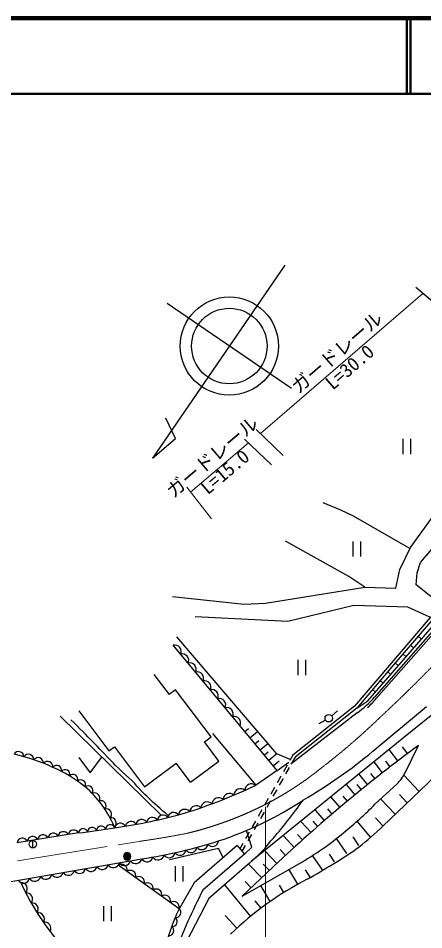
# Model space of a CAD drawing. Units: millimetres, scale not verified. Extents: x 40000 to 680000, y 20000 to 380000.
# Drawn here: x 457277 to 510994, y 259208 to 380000 of the extents above; entities that cross this region are included whole.
import ezdxf
from ezdxf.enums import TextEntityAlignment as Align

# ---------------------------------------------------------------- set-up
doc = ezdxf.new("R2010")
doc.units = ezdxf.units.MM
doc.header["$LTSCALE"] = 1000
doc.linetypes.add('CHAIN', pattern=[18.5, 12, -1.5, 3.5, -1.5])
for name, color, linetype, lineweight in [('M-BGD', 7, 'Continuous', 25), ('M-BMK', 2, 'CHAIN', 13), ('M-BMK-SRVR', 3, 'Continuous', 25), ('M-STR-HTXT', 7, 'Continuous', 13), ('M-TTL', 2, 'Continuous', 140), ('M-TTL-LINE', 7, 'Continuous', 50)]:
    doc.layers.add(name, color=color, linetype=linetype, lineweight=lineweight)
doc.styles.add('ＭＳ ゴシック', font='')
doc.styles.get('ＭＳ ゴシック').set_extended_font_data('MS Gothic')

msp = doc.modelspace()

# ---------------------------------------------------------------- hatches: boundary and pattern name
at = {"layer": 'M-BGD'}
msp.add_hatch(color=256, dxfattribs=at).paths.add_polyline_path([(472204, 268940, 0.41421), (471704, 269440, 0.41421), (471204, 268940, 1)])

# ---------------------------------------------------------------- linework, layer by layer
for p, q in [((492576, 347291), (475075, 321705)), ((493491, 330916), (476983, 342207)), ((478110, 324309), (476813, 327014)), ((475075, 321705), (478110, 324309)), ((508227, 324254), (508227, 322254)), ((509227, 324254), (509227, 322254)), ((501595, 310673), (501595, 308673)), ((502595, 310673), (502595, 308673)), ((513080, 299823), (504455, 290028)), ((513305, 299625), (504683, 289833)), ((510692, 297710), (510239, 298104)), ((486638, 286265), (477812, 296902)), ((509678, 296541), (509225, 296934)), ((494330, 294961), (494330, 292961)), ((495330, 294961), (495330, 292961)), ((508663, 295372), (508210, 295765)), ((507649, 294203), (507216, 294579)), ((475249, 293028), (477255, 290363)), ((506635, 293034), (506213, 293400)), ((517930, 292451), (508104, 284485)), ((505620, 291864), (505213, 292218)), ((504606, 290695), (504213, 291036)), ((504246, 282853), (511370, 288807)), ((476229, 274373), (462848, 287506)), ((465282, 288220), (469290, 282898)), ((502162, 287969), (493397, 281138)), ((498796, 287565), (499557, 288213)), ((497977, 287000), (497100, 286518)), ((488774, 278390), (483054, 285202)), ((491567, 280296), (486638, 286265)), ((487299, 285464), (487795, 285873)), ((487961, 284663), (488966, 285493)), ((483842, 281564), (481930, 284104)), ((488632, 283850), (489141, 284271)), ((489303, 283037), (490336, 283890)), ((508104, 284485), (497471, 275852)), ((469290, 282898), (470026, 283453)), ((490405, 282753), (489889, 282327)), ((507574, 281598), (506411, 283079)), ((508137, 283448), (508820, 282541)), ((508522, 280024), (510296, 283643)), ((480103, 278749), (483842, 281564)), ((491537, 282501), (490472, 281621)), ((491860, 281557), (491067, 280902)), ((493642, 282358), (493234, 281634)), ((493952, 282093), (493528, 281340)), ((506559, 280801), (505986, 281531)), ((480103, 278749), (478190, 281288)), ((491567, 280296), (488708, 278345)), ((491567, 280296), (493111, 281415)), ((492890, 281024), (492399, 280153)), ((493184, 280731), (492693, 279860)), ((505544, 280005), (504416, 281443)), ((492056, 279543), (491565, 278672)), ((492349, 279250), (491858, 278379)), ((503556, 278444), (502420, 279806)), ((504550, 279224), (503994, 279933)), ((512447, 279500), (505579, 272928)), ((510386, 277527), (508341, 279688)), ((491221, 278062), (490730, 277191)), ((501925, 277084), (500778, 278460)), ((502740, 277764), (502170, 278448)), ((504560, 275891), (507430, 278511)), ((491515, 277769), (491023, 276898)), ((499900, 275395), (498739, 276787)), ((500913, 276240), (500336, 276932)), ((508801, 276028), (507769, 277118)), ((497471, 275852), (488146, 268242)), ((490386, 276582), (489895, 275710)), ((490680, 276288), (490189, 275417)), ((507217, 274529), (505277, 276579)), ((489551, 275101), (489060, 274229)), ((489845, 274807), (489354, 273936)), ((497860, 273695), (496631, 275058)), ((498880, 274545), (498296, 275245)), ((488716, 273620), (488225, 272749)), ((489010, 273326), (488519, 272455)), ((496074, 272084), (494770, 273531)), ((496967, 272889), (496334, 273592)), ((503969, 271456), (502183, 273599)), ((505593, 272993), (504603, 274039)), ((465274, 272035), (457114, 270744)), ((487882, 272139), (487391, 271268)), ((488175, 271845), (487684, 270974)), ((494963, 271083), (494287, 271833)), ((459212, 270047), (459212, 271047)), ((487047, 270658), (486639, 269934)), ((493852, 270082), (492455, 271633)), ((500806, 269321), (499456, 271322)), ((502388, 270389), (501626, 271518)), ((459212, 270547), (459212, 270547)), ((486276, 270357), (487254, 269220)), ((487341, 270364), (486917, 269612)), ((491546, 268005), (490000, 269620)), ((492699, 269044), (491976, 269846)), ((436441, 262142), (473649, 268605)), ((471704, 268940), (471705, 268941)), ((487254, 269220), (481739, 264473)), ((491790, 268237), (486955, 263640)), ((497570, 267138), (496265, 269071)), ((499188, 268230), (498514, 269228)), ((478581, 261998), (470521, 267771)), ((478065, 267621), (478065, 265621)), ((479065, 267621), (479065, 265621)), ((487914, 268043), (482502, 263364)), ((486955, 263640), (494547, 268007)), ((489535, 266078), (487840, 267848)), ((490540, 267042), (489730, 267888)), ((494309, 265243), (493110, 267226)), ((495957, 266162), (495347, 267170)), ((484579, 265160), (488024, 260961)), ((487325, 265614), (488135, 264762)), ((490659, 262958), (489392, 265053)), ((492456, 264147), (491876, 265106)), ((482502, 263364), (478993, 256548)), ((468590, 262331), (468590, 260331)), ((469590, 262331), (469590, 260331)), ((489443, 262076), (488649, 263037)), ((484706, 261082), (486239, 259412))]:
    msp.add_line(p, q, dxfattribs=at)
for points in [[(511911, 303351), (510004, 304931), (510122, 306504), (510580, 307856), (515170, 313273), (520840, 325025), (520356, 331763), (520294, 333838), (520331, 335601)], [(477725, 303386), (487224, 302333), (490008, 302473), (503179, 304626), (507273, 304462), (507835, 306965), (509215, 309843), (513508, 315762), (517275, 323599)], [(509158, 309724), (501697, 314007), (500012, 314818), (497657, 315800)], [(503179, 304626), (501088, 306008), (492682, 310703)], [(513080, 299823), (511815, 300620), (508867, 301977), (501724, 302196), (493006, 300074), (480700, 300659)], [(511846, 300601), (506444, 294292), (501837, 288847), (493642, 282358)], [(512188, 300385), (506748, 294033), (502116, 288558), (493952, 282093)], [(502116, 288558), (503591, 289526), (512721, 300049)], [(493313, 281774), (491515, 282510), (478272, 298006)], [(481930, 284104), (482829, 284781), (478129, 291022), (477255, 290363)], [(477164, 274306), (476775, 274645), (476407, 274970), (476058, 275280), (475727, 275578), (475413, 275863), (475115, 276136), (474831, 276399), (474562, 276652), (474304, 276895), (474058, 277131), (473636, 277552), (473299, 277910), (473004, 278239), (472703, 278569), (472351, 278932), (471941, 279328), (471505, 279736), (471052, 280156), (470590, 280589), (470128, 281038), (469903, 281264), (469683, 281489), (469466, 281715), (469248, 281943), (468563, 282667), (468313, 282928), (468048, 283203), (467765, 283494), (467158, 284112), (466839, 284436), (466509, 284771), (466166, 285117), (465812, 285474), (465444, 285843), (465062, 286225), (464667, 286619), (464256, 287027)], [(470026, 283453), (474020, 278148), (478190, 281288)], [(465313, 282018), (466813, 280018), (468313, 282018)], [(487254, 269220), (488198, 270162), (487534, 272371)], [(484431, 268769), (483785, 269981), (477334, 268463)], [(486276, 270357), (480567, 265444), (478581, 261998)]]:
    msp.add_lwpolyline(points, dxfattribs=at)
msp.add_lwpolyline([(472204, 268940, 0.41421), (471704, 269440, 0.41421), (471204, 268940, 1)], format="xyb", close=True, dxfattribs=at)
for centre, radius in [((485237, 336561), 6500), ((485237, 336561), 5000), ((498415, 287241), 500), ((459212, 270547), 500)]:
    msp.add_circle(centre, radius, dxfattribs=at)
for centre, radius, start, end in [((478040, 296095), 840, 333.54742, 105.81908), ((479021, 294913), 840, 333.54742, 105.81908), ((480002, 293731), 840, 333.54742, 105.81908), ((480983, 292549), 840, 333.54742, 105.81908), ((481963, 291367), 840, 333.54742, 105.81908), ((482944, 290185), 840, 333.54742, 105.81908), ((496193, 296922), 10760, 303.69039, 320.1547), ((483925, 289003), 840, 333.54742, 105.81908), ((496193, 296922), 11060, 311.7771, 320.13393), ((484905, 287821), 840, 333.54742, 105.81908), ((485886, 286639), 840, 333.54742, 105.81908), ((457331, 282112), 710, 2.21034, 149.37441), ((634619, 115486), 209124, 126.47666, 133.07746), ((459290, 337183), 70518, 300.49498, 309.60669), ((451056, 257328), 25775, 65.20074, 77.30546), ((458630, 281746), 710, 359.18416, 146.34822), ((459909, 281312), 710, 356.15797, 143.32204), ((461163, 280811), 710, 353.13179, 140.29586), ((462379, 280350), 635, 346.23495, 143.66622), ((454811, 264157), 18009, 51.07846, 66.93232), ((463480, 279788), 635, 342.27148, 139.70276), ((464539, 279152), 635, 338.30802, 135.7393), ((465553, 278443), 635, 334.34456, 131.77583), ((503471, 282518), 5633, 314.65088, 333.71696), ((466496, 277591), 686, 331.3937, 122.72431), ((457246, 267652), 13764, 22.15303, 49.82634), ((459191, 339951), 68312, 286.40976, 295.60027), ((486720, 277032), 866, 48.95423, 178.30751), ((488154, 277679), 866, 50.26717, 179.62044), ((467411, 276653), 686, 325.85903, 117.18965), ((483808, 275837), 866, 46.32837, 175.68165), ((485271, 276418), 866, 47.6413, 176.99458), ((468232, 275630), 686, 320.32437, 111.65499), ((480845, 274776), 866, 43.70251, 173.05579), ((482333, 275289), 866, 45.01544, 174.36872), ((469586, 314859), 46123, 287.96795, 303.54795), ((434076, 320059), 74976, 319.1067, 324.36729), ((473188, 306039), 43510, 308.7059, 316.13983), ((468950, 274534), 686, 314.78971, 106.12033), ((460597, 341942), 69851, 277.77468, 284.84179), ((476460, 273641), 768, 33.76466, 172.38537), ((477860, 273982), 768, 34.94251, 173.56322), ((479346, 274297), 866, 42.38958, 171.74286), ((469470, 272521), 614, 20.20502, 178.46764), ((469560, 273373), 686, 309.25505, 100.58567), ((470796, 272569), 768, 29.05325, 167.67396), ((472220, 272794), 768, 30.2311, 168.85181), ((473639, 273047), 768, 31.40895, 170.02967), ((475052, 273330), 768, 32.58681, 171.20752), ((460549, 271061), 724, 27.01051, 170.97528), ((461909, 271276), 724, 27.01051, 170.97528), ((463269, 271491), 724, 27.01051, 170.97528), ((464629, 271706), 724, 27.01051, 170.97528), ((452906, 373268), 101985, 276.96503, 279.67509), ((465886, 271997), 614, 18.17248, 176.4351), ((467083, 272157), 614, 18.85, 177.11261), ((468278, 272332), 614, 19.52751, 177.79013), ((474294, 303283), 40676, 299.86101, 309.91769), ((482897, 296118), 32439, 299.63135, 314.36624), ((457829, 270630), 724, 27.01051, 170.97528), ((459189, 270845), 724, 27.01051, 170.97528), ((464153, 332049), 64151, 278.51241, 287.84732), ((483012, 271052), 805, 219.09656, 355.26453), ((474641, 283733), 20550, 310.23045, 321.62763), ((477260, 269563), 805, 213.76232, 349.93029), ((478711, 269885), 805, 215.09588, 351.26385), ((480154, 270240), 805, 216.42944, 352.59741), ((481588, 270630), 805, 217.763, 353.93097), ((471362, 268533), 820, 212.84576, 346.86088), ((472850, 268792), 820, 212.84576, 346.86088), ((474338, 269021), 805, 211.09521, 347.26318), ((475802, 269275), 805, 212.42876, 348.59674), ((463920, 267240), 820, 212.84576, 346.86088), ((465408, 267499), 820, 212.84576, 346.86088), ((466897, 267757), 820, 212.84576, 346.86088), ((468385, 268016), 820, 212.84576, 346.86088), ((469873, 268274), 820, 212.84576, 346.86088), ((470951, 267154), 752, 343.93595, 124.83708), ((472102, 266330), 752, 343.93595, 124.83708), ((470088, 312583), 53168, 298.62675, 302.85833), ((457967, 266206), 820, 212.84576, 346.86088), ((459455, 266465), 820, 212.84576, 346.86088), ((460943, 266723), 820, 212.84576, 346.86088), ((462432, 266982), 820, 212.84576, 346.86088), ((473253, 265505), 752, 343.93595, 124.83708), ((515177, 227862), 42812, 117.27105, 134.05644), ((457649, 264630), 829, 319.55866, 91.45513), ((487157, 278709), 32366, 204.16661, 230.97248), ((474405, 264680), 752, 343.93595, 124.83708), ((475556, 263856), 752, 343.93595, 124.83708), ((458340, 263266), 829, 322.23925, 94.13572), ((476708, 263031), 752, 343.93595, 124.83708), ((555689, 226529), 83117, 152.83726, 159.15673), ((459094, 261935), 829, 324.91984, 96.81631), ((477859, 262206), 752, 343.93595, 124.83708), ((459909, 260641), 829, 327.60043, 99.4969), ((504528, 249817), 28664, 154.85173, 167.58178), ((478172, 261483), 658, 260.64175, 51.60772), ((460784, 259386), 829, 330.28101, 102.17749), ((477680, 260300), 658, 263.18776, 54.15373), ((477241, 259097), 658, 265.73377, 56.69974)]:
    msp.add_arc(centre, radius, start, end, dxfattribs=at)
at = {"layer": 'M-BMK'}
msp.add_line((457193, 268345), (473305, 270915), dxfattribs=at)
for centre, radius, start, end in [((367660, 435358), 202046, 312.89682, 320.31959), ((443730, 350775), 88322, 307.44612, 314.09476), ((470221, 314280), 43256, 296.68753, 308.98001), ((468534, 318059), 47391, 283.58378, 296.45788), ((454830, 399063), 129473, 278.2037, 281.05833)]:
    msp.add_arc(centre, radius, start, end, dxfattribs=at)
at = {"layer": 'M-BMK-SRVR'}
msp.add_line((536131, 322344), (509932, 344326), dxfattribs=at)
at = {"layer": 'M-STR-HTXT'}
for p, q in [((489358, 324954), (510869, 343540)), ((488812, 325480), (492369, 322049)), ((487237, 324233), (490824, 320801)), ((480112, 317188), (487780, 323713)), ((479595, 317853), (482870, 313642))]:
    msp.add_line(p, q, dxfattribs=at)
msp.add_lwpolyline([(490047, 275520), (490047, 252919), (517547, 252919)], dxfattribs=at)
at = {"layer": 'M-TTL'}
msp.add_line((680000, 380000), (40000, 380000), dxfattribs=at)
at = {"layer": 'M-TTL-LINE'}
for p, q in [((508747, 380000), (508747, 370000)), ((509247, 380000), (509247, 370000)), ((40000, 370000), (680000, 370000))]:
    msp.add_line(p, q, dxfattribs=at)

# ---------------------------------------------------------------- texts
at = {"layer": 'M-STR-HTXT', "style": 'ＭＳ ゴシック'}
for s, rotation, p in [('ガードレール', 40.827, (500436, 334630)), ('L=30.0', 40.827, (502135, 332663)), ('ガードレール', 40.397, (483910, 320751)), ('L=15.0', 40.397, (485595, 318771))]:
    msp.add_text(s, height=1833, rotation=rotation, dxfattribs=at).set_placement(p, align=Align.BOTTOM_CENTER)

doc.saveas('drawing.dxf')
